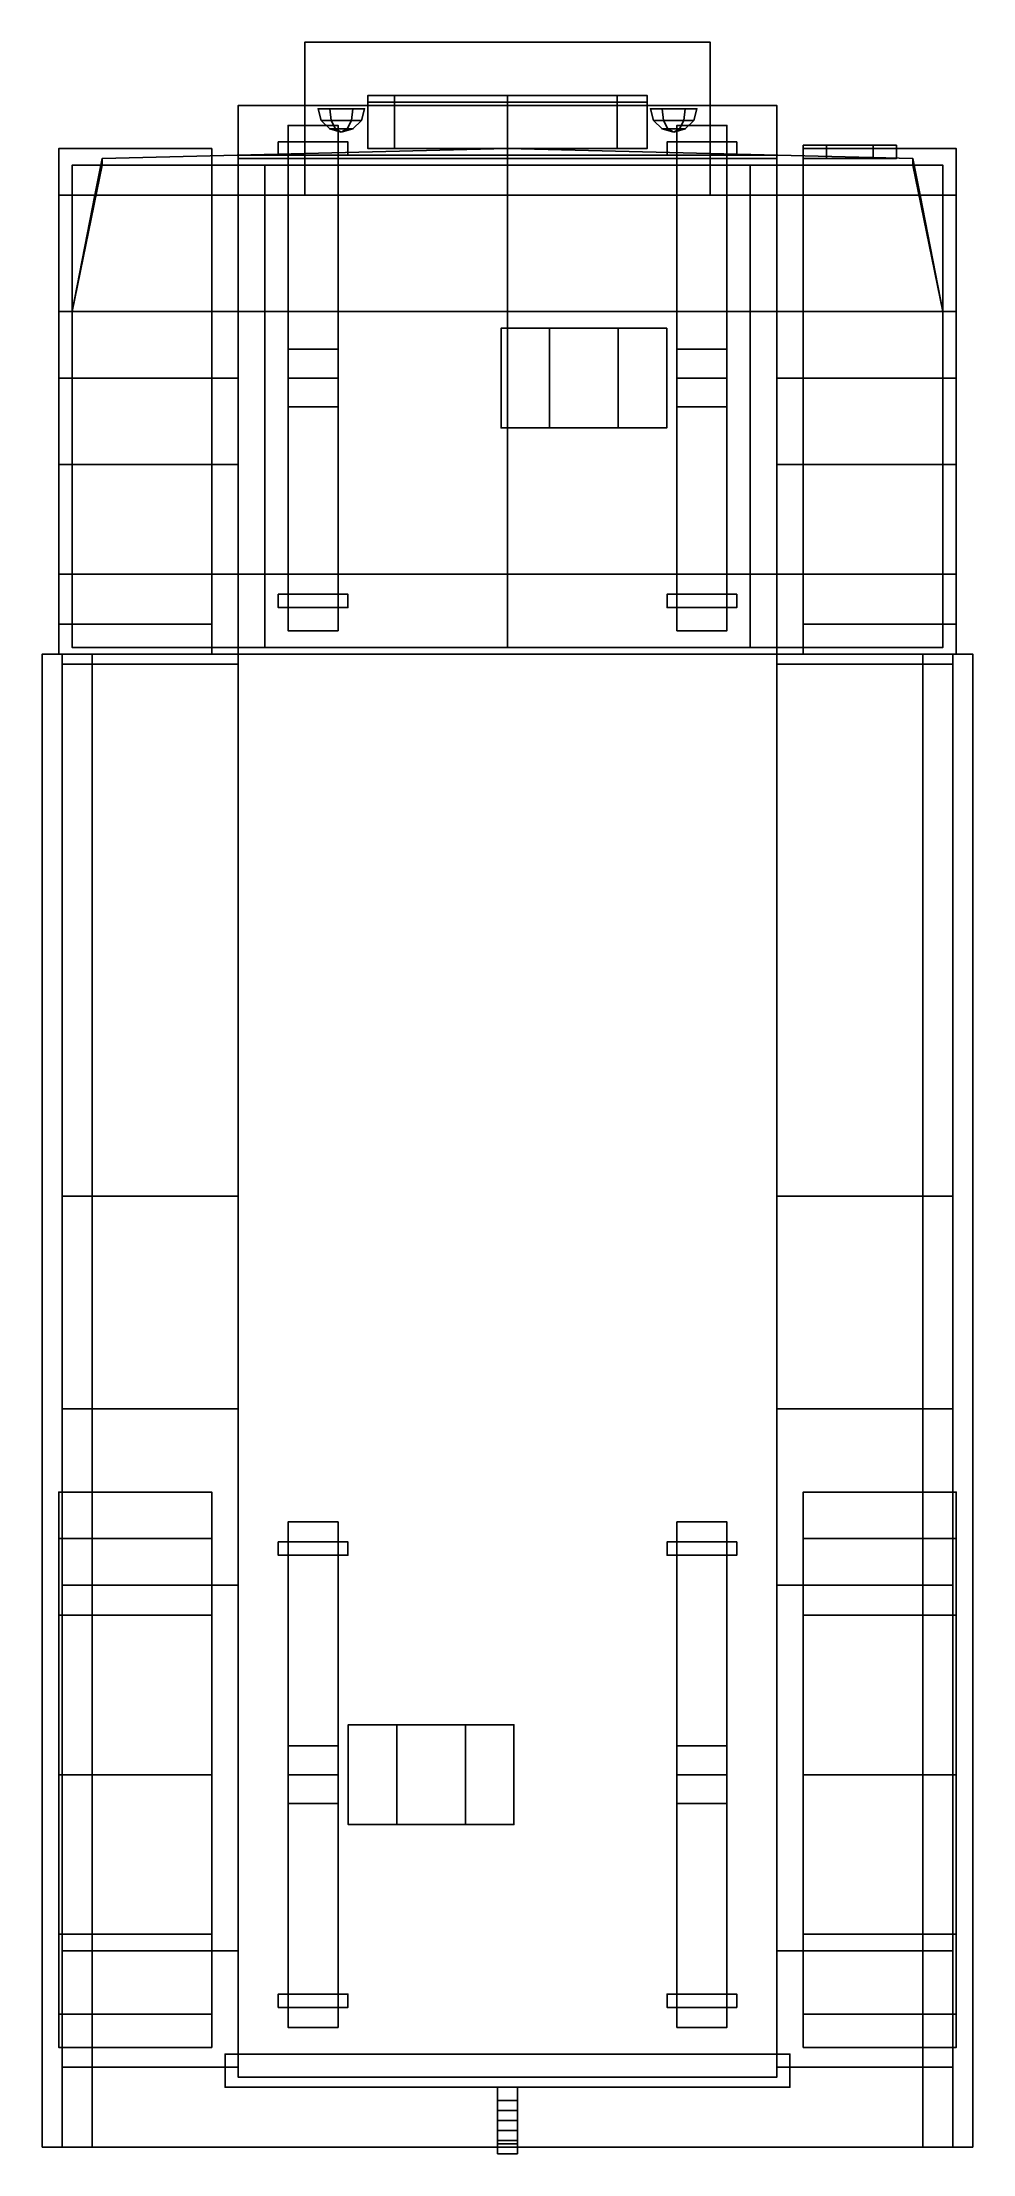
# Model space of a CAD drawing. Extents: x -1.4 to 1.4, y -3.24 to 3.11.
import ezdxf

# ---------------------------------------------------------------- set-up
doc = ezdxf.new("R2010")
doc.units = 0
doc.layers.get('0').update_dxf_attribs({"linetype": 'CONTINUOUS'})
doc.layers.add('MUDGUARD', color=6, linetype='CONTINUOUS')

msp = doc.modelspace()

# ---------------------------------------------------------------- linework, layer by layer
for points in [[(-0.61, 3.11, 1.11), (-0.61, 2.65, 1.11), (-0.61, 2.65, 1.31), (-0.61, 3.11, 1.31)], [(-0.61, 3.11, 1.31), (-0.61, 2.65, 1.31), (0.61, 2.65, 1.31), (0.61, 3.11, 1.31)], [(0.61, 3.11, 1.31), (0.61, 3.11, 1.11), (-0.61, 3.11, 1.11), (-0.61, 3.11, 1.31)], [(0.61, 3.11, 1.11), (0.61, 2.65, 1.11), (-0.61, 2.65, 1.11), (-0.61, 3.11, 1.11)], [(0.61, 2.65, 1.31), (0.61, 2.65, 1.11), (0.61, 3.11, 1.11), (0.61, 3.11, 1.31)], [(0.42, 2.95, 2.15), (0.42, 2.93, 1.3), (-0.42, 2.93, 1.3), (-0.42, 2.95, 2.15)], [(-0.42, 2.95, 2.15), (-0.42, 2.93, 1.3), (-0.42, 2.79, 1.3), (-0.42, 2.79, 2.15)], [(-0.34, 2.95, 2.24), (-0.42, 2.95, 2.15), (-0.42, 2.79, 2.15), (-0.34, 2.79, 2.24)], [(0, 2.95, 2.27), (0, 2.95, 2.15), (-0.42, 2.95, 2.15), (-0.34, 2.95, 2.24)], [(-0.42, 2.93, 1.3), (0.42, 2.93, 1.3), (0.42, 2.79, 1.3), (-0.42, 2.79, 1.3)], [(-0.34, 2.79, 2.24), (0, 2.79, 2.27), (0, 2.95, 2.27), (-0.34, 2.95, 2.24)], [(0.33, 2.95, 2.24), (0.42, 2.95, 2.15), (0, 2.95, 2.15), (0, 2.95, 2.27)], [(0, 2.79, 2.27), (0.33, 2.79, 2.24), (0.33, 2.95, 2.24), (0, 2.95, 2.27)], [(0.33, 2.79, 2.24), (0.42, 2.79, 2.15), (0.42, 2.95, 2.15), (0.33, 2.95, 2.24)], [(0.42, 2.79, 2.15), (0.42, 2.79, 1.3), (0.42, 2.93, 1.3), (0.42, 2.95, 2.15)], [(-0.81, 2.92, 1.12), (-0.81, 1.29, 1.12), (-0.81, 1.29, 1.3), (-0.81, 2.92, 1.3)], [(0.81, 2.92, 1.12), (0.81, 1.29, 1.12), (-0.81, 1.29, 1.12), (-0.81, 2.92, 1.12)], [(0.81, 2.92, 1.3), (0.81, 2.92, 1.12), (-0.81, 2.92, 1.12), (-0.81, 2.92, 1.3)], [(-0.81, 2.92, 1.3), (-0.81, 2.7701, 1.3), (0.81, 2.7701, 1.3), (0.81, 2.92, 1.3)], [(-0.51, 2.86, 1.1), (-0.51, 2.86, 1.05), (-0.66, 2.86, 1.05), (-0.66, 2.86, 1.1)], [(-0.66, 2.86, 1.05), (-0.66, 2.1, 0.8), (-0.66, 2.1, 0.9), (-0.66, 2.86, 1.1)], [(-0.51, 2.86, 1.05), (-0.51, 2.1, 0.8), (-0.66, 2.1, 0.8), (-0.66, 2.86, 1.05)], [(-0.66, 2.86, 1.1), (-0.66, 2.1, 0.9), (-0.51, 2.1, 0.9), (-0.51, 2.86, 1.1)], [(-0.43, 2.91, 1.37), (-0.465, 2.91, 1.3094), (-0.535, 2.91, 1.3094), (-0.57, 2.91, 1.37)], [(-0.465, 2.91, 1.4306), (-0.43, 2.91, 1.37), (-0.57, 2.91, 1.37), (-0.535, 2.91, 1.4306)], [(-0.5303, 2.875, 1.4225), (-0.535, 2.91, 1.4306), (-0.57, 2.91, 1.37), (-0.5606, 2.875, 1.37)], [(-0.5606, 2.875, 1.37), (-0.57, 2.91, 1.37), (-0.535, 2.91, 1.3094), (-0.5303, 2.875, 1.3175)], [(-0.5175, 2.8494, 1.4003), (-0.5303, 2.875, 1.4225), (-0.5606, 2.875, 1.37), (-0.535, 2.8494, 1.37)], [(-0.535, 2.8494, 1.37), (-0.5606, 2.875, 1.37), (-0.5303, 2.875, 1.3175), (-0.5175, 2.8494, 1.3397)], [(-0.4697, 2.875, 1.4225), (-0.465, 2.91, 1.4306), (-0.535, 2.91, 1.4306), (-0.5303, 2.875, 1.4225)], [(-0.5303, 2.875, 1.3175), (-0.535, 2.91, 1.3094), (-0.465, 2.91, 1.3094), (-0.4697, 2.875, 1.3175)], [(-0.4825, 2.8494, 1.4003), (-0.4697, 2.875, 1.4225), (-0.5303, 2.875, 1.4225), (-0.5175, 2.8494, 1.4003)], [(-0.5175, 2.8494, 1.3397), (-0.5303, 2.875, 1.3175), (-0.4697, 2.875, 1.3175), (-0.4825, 2.8494, 1.3397)], [(-0.51, 2.1, 0.9), (-0.51, 2.1, 0.8), (-0.51, 2.86, 1.05), (-0.51, 2.86, 1.1)], [(-0.465, 2.8494, 1.37), (-0.4394, 2.875, 1.37), (-0.4697, 2.875, 1.4225), (-0.4825, 2.8494, 1.4003)], [(-0.4825, 2.8494, 1.3397), (-0.4697, 2.875, 1.3175), (-0.4394, 2.875, 1.37), (-0.465, 2.8494, 1.37)], [(-0.4394, 2.875, 1.37), (-0.43, 2.91, 1.37), (-0.465, 2.91, 1.4306), (-0.4697, 2.875, 1.4225)], [(-0.4697, 2.875, 1.3175), (-0.465, 2.91, 1.3094), (-0.43, 2.91, 1.37), (-0.4394, 2.875, 1.37)], [(0.4394, 2.875, 1.37), (0.43, 2.91, 1.37), (0.465, 2.91, 1.3094), (0.4697, 2.875, 1.3175)], [(0.4697, 2.875, 1.4225), (0.465, 2.91, 1.4306), (0.43, 2.91, 1.37), (0.4394, 2.875, 1.37)], [(0.535, 2.91, 1.4306), (0.57, 2.91, 1.37), (0.43, 2.91, 1.37), (0.465, 2.91, 1.4306)], [(0.57, 2.91, 1.37), (0.535, 2.91, 1.3094), (0.465, 2.91, 1.3094), (0.43, 2.91, 1.37)], [(0.465, 2.8494, 1.37), (0.4394, 2.875, 1.37), (0.4697, 2.875, 1.3175), (0.4825, 2.8494, 1.3397)], [(0.4825, 2.8494, 1.4003), (0.4697, 2.875, 1.4225), (0.4394, 2.875, 1.37), (0.465, 2.8494, 1.37)], [(0.4697, 2.875, 1.3175), (0.465, 2.91, 1.3094), (0.535, 2.91, 1.3094), (0.5303, 2.875, 1.3175)], [(0.5303, 2.875, 1.4225), (0.535, 2.91, 1.4306), (0.465, 2.91, 1.4306), (0.4697, 2.875, 1.4225)], [(0.4825, 2.8494, 1.3397), (0.4697, 2.875, 1.3175), (0.5303, 2.875, 1.3175), (0.5175, 2.8494, 1.3397)], [(0.5175, 2.8494, 1.4003), (0.5303, 2.875, 1.4225), (0.4697, 2.875, 1.4225), (0.4825, 2.8494, 1.4003)], [(0.66, 2.86, 1.1), (0.66, 2.86, 1.05), (0.51, 2.86, 1.05), (0.51, 2.86, 1.1)], [(0.51, 2.86, 1.05), (0.51, 2.1, 0.8), (0.51, 2.1, 0.9), (0.51, 2.86, 1.1)], [(0.66, 2.86, 1.05), (0.66, 2.1, 0.8), (0.51, 2.1, 0.8), (0.51, 2.86, 1.05)], [(0.51, 2.86, 1.1), (0.51, 2.1, 0.9), (0.66, 2.1, 0.9), (0.66, 2.86, 1.1)], [(0.5175, 2.8494, 1.3397), (0.5303, 2.875, 1.3175), (0.5606, 2.875, 1.37), (0.535, 2.8494, 1.37)], [(0.535, 2.8494, 1.37), (0.5606, 2.875, 1.37), (0.5303, 2.875, 1.4225), (0.5175, 2.8494, 1.4003)], [(0.5303, 2.875, 1.3175), (0.535, 2.91, 1.3094), (0.57, 2.91, 1.37), (0.5606, 2.875, 1.37)], [(0.5606, 2.875, 1.37), (0.57, 2.91, 1.37), (0.535, 2.91, 1.4306), (0.5303, 2.875, 1.4225)], [(0.66, 2.1, 0.9), (0.66, 2.1, 0.8), (0.66, 2.86, 1.05), (0.66, 2.86, 1.1)], [(0.81, 1.29, 1.3), (0.81, 1.29, 1.12), (0.81, 2.92, 1.12), (0.81, 2.92, 1.3)], [(-0.48, 2.81, 1.02), (-0.48, 2.77, 1.02), (-0.69, 2.77, 1.02), (-0.69, 2.81, 1.02)], [(-0.48, 2.81, 1.12), (-0.48, 2.81, 1.02), (-0.69, 2.81, 1.02), (-0.69, 2.81, 1.12)], [(-0.69, 2.81, 1.02), (-0.69, 2.77, 1.02), (-0.69, 2.77, 1.12), (-0.69, 2.81, 1.12)], [(-0.5, 2.84, 1.37), (-0.5175, 2.8494, 1.4003), (-0.535, 2.8494, 1.37), (-0.5, 2.84, 1.37)], [(-0.5, 2.84, 1.37), (-0.535, 2.8494, 1.37), (-0.5175, 2.8494, 1.3397), (-0.5, 2.84, 1.37)], [(-0.5, 2.84, 1.37), (-0.4825, 2.8494, 1.4003), (-0.5175, 2.8494, 1.4003), (-0.5, 2.84, 1.37)], [(-0.5, 2.84, 1.37), (-0.5175, 2.8494, 1.3397), (-0.4825, 2.8494, 1.3397), (-0.5, 2.84, 1.37)], [(-0.5, 2.84, 1.37), (-0.465, 2.8494, 1.37), (-0.4825, 2.8494, 1.4003), (-0.5, 2.84, 1.37)], [(-0.5, 2.84, 1.37), (-0.4825, 2.8494, 1.3397), (-0.465, 2.8494, 1.37), (-0.5, 2.84, 1.37)], [(-0.48, 2.77, 1.12), (-0.48, 2.77, 1.02), (-0.48, 2.81, 1.02), (-0.48, 2.81, 1.12)], [(0.5, 2.84, 1.37), (0.465, 2.8494, 1.37), (0.4825, 2.8494, 1.3397), (0.5, 2.84, 1.37)], [(0.5, 2.84, 1.37), (0.4825, 2.8494, 1.4003), (0.465, 2.8494, 1.37), (0.5, 2.84, 1.37)], [(0.48, 2.81, 1.02), (0.48, 2.77, 1.02), (0.48, 2.77, 1.12), (0.48, 2.81, 1.12)], [(0.69, 2.81, 1.12), (0.69, 2.81, 1.02), (0.48, 2.81, 1.02), (0.48, 2.81, 1.12)], [(0.69, 2.81, 1.02), (0.69, 2.77, 1.02), (0.48, 2.77, 1.02), (0.48, 2.81, 1.02)], [(0.5, 2.84, 1.37), (0.4825, 2.8494, 1.3397), (0.5175, 2.8494, 1.3397), (0.5, 2.84, 1.37)], [(0.5, 2.84, 1.37), (0.5175, 2.8494, 1.4003), (0.4825, 2.8494, 1.4003), (0.5, 2.84, 1.37)], [(0.5, 2.84, 1.37), (0.5175, 2.8494, 1.3397), (0.535, 2.8494, 1.37), (0.5, 2.84, 1.37)], [(0.5, 2.84, 1.37), (0.535, 2.8494, 1.37), (0.5175, 2.8494, 1.4003), (0.5, 2.84, 1.37)], [(0.69, 2.77, 1.12), (0.69, 2.77, 1.02), (0.69, 2.81, 1.02), (0.69, 2.81, 1.12)], [(0.96, 2.8, 1.6912), (0.89, 2.8, 1.57), (0.89, 2.76, 1.57), (0.96, 2.76, 1.6912)], [(0.89, 2.8, 1.57), (0.96, 2.8, 1.4488), (0.96, 2.76, 1.4488), (0.89, 2.76, 1.57)], [(1.17, 2.8, 1.57), (0.89, 2.8, 1.57), (0.96, 2.8, 1.6912), (1.1, 2.8, 1.6912)], [(1.1, 2.8, 1.4488), (0.96, 2.8, 1.4488), (0.89, 2.8, 1.57), (1.17, 2.8, 1.57)], [(1.1, 2.8, 1.6912), (0.96, 2.8, 1.6912), (0.96, 2.76, 1.6912), (1.1, 2.76, 1.6912)], [(0.96, 2.8, 1.4488), (1.1, 2.8, 1.4488), (1.1, 2.76, 1.4488), (0.96, 2.76, 1.4488)], [(1.17, 2.8, 1.57), (1.1, 2.8, 1.6912), (1.1, 2.76, 1.6912), (1.17, 2.76, 1.57)], [(1.1, 2.8, 1.4488), (1.17, 2.8, 1.57), (1.17, 2.76, 1.57), (1.1, 2.76, 1.4488)], [(-1.22, 2.76, 2.25), (-1.31, 2.3, 2.25), (-1.31, 2.3, 3.11), (-1.22, 2.74, 3.11)], [(1.31, 2.74, 3.18), (1.31, 2.74, 3.11), (-1.31, 2.74, 3.11), (-1.31, 2.74, 3.18)], [(-1.31, 2.74, 3.18), (-1.31, 2.74, 3.11), (-1.31, 1.29, 3.11), (-1.31, 1.29, 3.18)], [(-1.31, 2.74, 3.11), (1.31, 2.74, 3.11), (1.31, 2.3, 3.11), (-1.31, 2.3, 3.11)], [(0, 2.74, 3.4), (0, 2.74, 3.18), (-1.31, 2.74, 3.18), (-0.73, 2.74, 3.35)], [(-0.73, 2.74, 3.35), (-1.31, 2.74, 3.18), (-1.31, 1.29, 3.18), (-0.73, 1.29, 3.35)], [(-1.22, 2.76, 1.3), (-1.24, 2.65, 1.3), (-1.2415, 2.65, 2.25), (-1.22, 2.76, 2.25)], [(0, 2.79, 1.3), (0, 2.65, 1.3), (-1.24, 2.65, 1.3), (-1.22, 2.76, 1.3)], [(0, 2.79, 2.42), (0, 2.79, 1.3), (-1.22, 2.76, 1.3), (-1.22, 2.76, 2.25)], [(0, 2.74, 3.11), (0, 2.79, 2.42), (-1.22, 2.76, 2.25), (-1.22, 2.74, 3.11)], [(0.81, 2.76, 2.25), (0.81, 2.76, 1.3), (-0.81, 2.76, 1.3), (-0.81, 2.76, 2.25)], [(0.81, 2.76, 1.3), (0.81, 1.51, 1.3), (-0.81, 1.51, 1.3), (-0.81, 2.76, 1.3)], [(-0.73, 1.29, 3.35), (0, 1.29, 3.4), (0, 2.74, 3.4), (-0.73, 2.74, 3.35)], [(-0.69, 2.77, 1.12), (-0.69, 2.77, 1.02), (-0.48, 2.77, 1.02), (-0.48, 2.77, 1.12)], [(1.22, 2.76, 2.25), (1.22, 2.76, 1.3), (0, 2.79, 1.3), (0, 2.79, 2.42)], [(1.22, 2.76, 1.3), (1.24, 2.65, 1.3), (0, 2.65, 1.3), (0, 2.79, 1.3)], [(1.22, 2.74, 3.11), (1.22, 2.76, 2.25), (0, 2.79, 2.42), (0, 2.74, 3.11)], [(0, 1.29, 3.4), (0.73, 1.29, 3.35), (0.73, 2.74, 3.35), (0, 2.74, 3.4)], [(0.73, 2.74, 3.35), (1.31, 2.74, 3.18), (0, 2.74, 3.18), (0, 2.74, 3.4)], [(0.48, 2.77, 1.12), (0.48, 2.77, 1.02), (0.69, 2.77, 1.02), (0.69, 2.77, 1.12)], [(0.73, 1.29, 3.35), (1.31, 1.29, 3.18), (1.31, 2.74, 3.18), (0.73, 2.74, 3.35)], [(1.2415, 2.65, 2.25), (1.24, 2.65, 1.3), (1.22, 2.76, 1.3), (1.22, 2.76, 2.25)], [(1.31, 2.3, 3.11), (1.31, 2.3, 2.25), (1.22, 2.76, 2.25), (1.22, 2.74, 3.11)], [(1.31, 1.29, 3.18), (1.31, 1.29, 3.11), (1.31, 2.74, 3.11), (1.31, 2.74, 3.18)], [(-1.24, 2.65, 1.3), (-1.31, 2.3, 1.5), (-1.31, 2.3, 2.25), (-1.2415, 2.65, 2.25)], [(-0.81, 2.65, 1.3), (-0.81, 2.3, 1.5), (-1.31, 2.3, 1.5), (-1.24, 2.65, 1.3)], [(-0.61, 2.65, 1.31), (-0.61, 2.65, 1.11), (0.61, 2.65, 1.11), (0.61, 2.65, 1.31)], [(1.24, 2.65, 1.3), (1.31, 2.3, 1.5), (0.81, 2.3, 1.5), (0.81, 2.65, 1.3)], [(1.31, 2.3, 2.25), (1.31, 2.3, 1.5), (1.24, 2.65, 1.3), (1.2415, 2.65, 2.25)], [(-1.31, 2.3, 1.5), (-1.31, 2.1, 1.53), (-1.31, 2.1, 2.25), (-1.31, 2.3, 2.25)], [(-0.81, 2.3, 1.5), (-0.81, 2.1, 1.53), (-1.31, 2.1, 1.53), (-1.31, 2.3, 1.5)], [(-1.31, 2.3, 2.25), (-1.31, 1.29, 2.25), (-1.31, 1.29, 3.11), (-1.31, 2.3, 3.11)], [(-1.31, 2.3, 3.11), (-1.31, 1.29, 3.11), (1.31, 1.29, 3.11), (1.31, 2.3, 3.11)], [(1.31, 2.3, 1.5), (1.31, 2.1, 1.53), (0.81, 2.1, 1.53), (0.81, 2.3, 1.5)], [(1.31, 2.1, 2.25), (1.31, 2.1, 1.53), (1.31, 2.3, 1.5), (1.31, 2.3, 2.25)], [(1.31, 1.29, 3.11), (1.31, 1.29, 2.25), (1.31, 2.3, 2.25), (1.31, 2.3, 3.11)], [(0.1267, 2.25, 0.9494), (-0.0194, 2.25, 0.8033), (-0.0194, 1.95, 0.8033), (0.1267, 1.95, 0.9494)], [(-0.0194, 2.25, 0.8033), (-0.0194, 2.25, 0.5967), (-0.0194, 1.95, 0.5967), (-0.0194, 1.95, 0.8033)], [(-0.0194, 2.25, 0.5967), (0.1267, 2.25, 0.4506), (0.1267, 1.95, 0.4506), (-0.0194, 1.95, 0.5967)], [(0.3333, 2.25, 0.9494), (-0.0194, 2.25, 0.5967), (-0.0194, 2.25, 0.8033), (0.1267, 2.25, 0.9494)], [(0.4794, 2.25, 0.8033), (0.1267, 2.25, 0.4506), (-0.0194, 2.25, 0.5967), (0.3333, 2.25, 0.9494)], [(0.3333, 2.25, 0.9494), (0.1267, 2.25, 0.9494), (0.1267, 1.95, 0.9494), (0.3333, 1.95, 0.9494)], [(0.1267, 2.25, 0.4506), (0.3333, 2.25, 0.4506), (0.3333, 1.95, 0.4506), (0.1267, 1.95, 0.4506)], [(0.4794, 2.25, 0.5967), (0.3333, 2.25, 0.4506), (0.1267, 2.25, 0.4506), (0.4794, 2.25, 0.8033)], [(0.4794, 2.25, 0.8033), (0.3333, 2.25, 0.9494), (0.3333, 1.95, 0.9494), (0.4794, 1.95, 0.8033)], [(0.3333, 2.25, 0.4506), (0.4794, 2.25, 0.5967), (0.4794, 1.95, 0.5967), (0.3333, 1.95, 0.4506)], [(0.4794, 2.25, 0.5967), (0.4794, 2.25, 0.8033), (0.4794, 1.95, 0.8033), (0.4794, 1.95, 0.5967)], [(-0.51, 2.1, 0.8), (-0.51, 2.1866, 0.75), (-0.66, 2.1866, 0.75), (-0.66, 2.1, 0.8)], [(-0.66, 2.0134, 0.75), (-0.66, 2.1, 0.8), (-0.66, 2.1866, 0.75), (-0.66, 2.0134, 0.65)], [(-0.51, 2.1866, 0.75), (-0.51, 2.1866, 0.65), (-0.66, 2.1866, 0.65), (-0.66, 2.1866, 0.75)], [(-0.51, 2.1866, 0.65), (-0.51, 2.1, 0.6), (-0.66, 2.1, 0.6), (-0.66, 2.1866, 0.65)], [(-0.66, 2.0134, 0.65), (-0.66, 2.1866, 0.75), (-0.66, 2.1866, 0.65), (-0.66, 2.1, 0.6)], [(-0.51, 2.0134, 0.75), (-0.51, 2.1866, 0.65), (-0.51, 2.1866, 0.75), (-0.51, 2.1, 0.8)], [(-0.51, 2.0134, 0.65), (-0.51, 2.1, 0.6), (-0.51, 2.1866, 0.65), (-0.51, 2.0134, 0.75)], [(0.51, 2.0134, 0.75), (0.51, 2.1, 0.8), (0.51, 2.1866, 0.75), (0.51, 2.0134, 0.65)], [(0.66, 2.1, 0.8), (0.66, 2.1866, 0.75), (0.51, 2.1866, 0.75), (0.51, 2.1, 0.8)], [(0.51, 2.0134, 0.65), (0.51, 2.1866, 0.75), (0.51, 2.1866, 0.65), (0.51, 2.1, 0.6)], [(0.66, 2.1866, 0.65), (0.66, 2.1, 0.6), (0.51, 2.1, 0.6), (0.51, 2.1866, 0.65)], [(0.66, 2.1866, 0.75), (0.66, 2.1866, 0.65), (0.51, 2.1866, 0.65), (0.51, 2.1866, 0.75)], [(0.66, 2.0134, 0.75), (0.66, 2.1866, 0.65), (0.66, 2.1866, 0.75), (0.66, 2.1, 0.8)], [(0.66, 2.0134, 0.65), (0.66, 2.1, 0.6), (0.66, 2.1866, 0.65), (0.66, 2.0134, 0.75)], [(-1.31, 2.1, 1.53), (-1.31, 1.84, 1.5), (-1.31, 1.84, 2.25), (-1.31, 2.1, 2.25)], [(-0.81, 2.1, 1.53), (-0.81, 1.84, 1.5), (-1.31, 1.84, 1.5), (-1.31, 2.1, 1.53)], [(-0.51, 2.0134, 0.75), (-0.51, 2.1, 0.8), (-0.66, 2.1, 0.8), (-0.66, 2.0134, 0.75)], [(-0.51, 2.1, 0.6), (-0.51, 2.0134, 0.65), (-0.66, 2.0134, 0.65), (-0.66, 2.1, 0.6)], [(-0.66, 2.1, 0.9), (-0.66, 2.1, 0.8), (-0.66, 1.34, 1.05), (-0.66, 1.34, 1.1)], [(-0.66, 1.34, 1.05), (-0.66, 2.1, 0.8), (-0.51, 2.1, 0.8), (-0.51, 1.34, 1.05)], [(-0.51, 1.34, 1.1), (-0.51, 2.1, 0.9), (-0.66, 2.1, 0.9), (-0.66, 1.34, 1.1)], [(-0.51, 1.34, 1.05), (-0.51, 2.1, 0.8), (-0.51, 2.1, 0.9), (-0.51, 1.34, 1.1)], [(0.66, 2.0134, 0.75), (0.66, 2.1, 0.8), (0.51, 2.1, 0.8), (0.51, 2.0134, 0.75)], [(0.66, 2.1, 0.6), (0.66, 2.0134, 0.65), (0.51, 2.0134, 0.65), (0.51, 2.1, 0.6)], [(0.51, 2.1, 0.9), (0.51, 2.1, 0.8), (0.51, 1.34, 1.05), (0.51, 1.34, 1.1)], [(0.51, 1.34, 1.05), (0.51, 2.1, 0.8), (0.66, 2.1, 0.8), (0.66, 1.34, 1.05)], [(0.66, 1.34, 1.1), (0.66, 2.1, 0.9), (0.51, 2.1, 0.9), (0.51, 1.34, 1.1)], [(0.66, 1.34, 1.05), (0.66, 2.1, 0.8), (0.66, 2.1, 0.9), (0.66, 1.34, 1.1)], [(1.31, 2.1, 1.53), (1.31, 1.84, 1.5), (0.81, 1.84, 1.5), (0.81, 2.1, 1.53)], [(1.31, 1.84, 2.25), (1.31, 1.84, 1.5), (1.31, 2.1, 1.53), (1.31, 2.1, 2.25)], [(-0.51, 2.0134, 0.65), (-0.51, 2.0134, 0.75), (-0.66, 2.0134, 0.75), (-0.66, 2.0134, 0.65)], [(0.66, 2.0134, 0.65), (0.66, 2.0134, 0.75), (0.51, 2.0134, 0.75), (0.51, 2.0134, 0.65)], [(0.3333, 1.95, 0.9494), (0.1267, 1.95, 0.9494), (-0.0194, 1.95, 0.8033), (0.4794, 1.95, 0.8033)], [(0.4794, 1.95, 0.8033), (-0.0194, 1.95, 0.8033), (-0.0194, 1.95, 0.5967), (0.4794, 1.95, 0.5967)], [(0.4794, 1.95, 0.5967), (-0.0194, 1.95, 0.5967), (0.1267, 1.95, 0.4506), (0.3333, 1.95, 0.4506)], [(-1.31, 1.84, 1.5), (-1.31, 1.51, 1.3), (-1.31, 1.51, 2.25), (-1.31, 1.84, 2.25)], [(-0.81, 1.84, 1.5), (-0.81, 1.51, 1.3), (-1.31, 1.51, 1.3), (-1.31, 1.84, 1.5)], [(1.31, 1.84, 1.5), (1.31, 1.51, 1.3), (0.81, 1.51, 1.3), (0.81, 1.84, 1.5)], [(1.31, 1.51, 2.25), (1.31, 1.51, 1.3), (1.31, 1.84, 1.5), (1.31, 1.84, 2.25)], [(-1.31, 1.51, 1.3), (-1.31, 1.29, 1.3), (-1.31, 1.29, 2.25), (-1.31, 1.51, 2.25)], [(1.31, 1.51, 1.3), (1.31, 1.29, 1.3), (-1.31, 1.29, 1.3), (-1.31, 1.51, 1.3)], [(1.31, 1.29, 2.25), (1.31, 1.29, 1.3), (1.31, 1.51, 1.3), (1.31, 1.51, 2.25)], [(-0.48, 1.45, 1.12), (-0.48, 1.45, 1.02), (-0.69, 1.45, 1.02), (-0.69, 1.45, 1.12)], [(-0.48, 1.45, 1.02), (-0.48, 1.41, 1.02), (-0.69, 1.41, 1.02), (-0.69, 1.45, 1.02)], [(-0.69, 1.45, 1.02), (-0.69, 1.41, 1.02), (-0.69, 1.41, 1.12), (-0.69, 1.45, 1.12)], [(-0.69, 1.41, 1.12), (-0.69, 1.41, 1.02), (-0.48, 1.41, 1.02), (-0.48, 1.41, 1.12)], [(-0.48, 1.41, 1.12), (-0.48, 1.41, 1.02), (-0.48, 1.45, 1.02), (-0.48, 1.45, 1.12)], [(0.48, 1.45, 1.02), (0.48, 1.41, 1.02), (0.48, 1.41, 1.12), (0.48, 1.45, 1.12)], [(0.69, 1.45, 1.02), (0.69, 1.41, 1.02), (0.48, 1.41, 1.02), (0.48, 1.45, 1.02)], [(0.69, 1.45, 1.12), (0.69, 1.45, 1.02), (0.48, 1.45, 1.02), (0.48, 1.45, 1.12)], [(0.48, 1.41, 1.12), (0.48, 1.41, 1.02), (0.69, 1.41, 1.02), (0.69, 1.41, 1.12)], [(0.69, 1.41, 1.12), (0.69, 1.41, 1.02), (0.69, 1.45, 1.02), (0.69, 1.45, 1.12)], [(-0.66, 1.34, 1.1), (-0.66, 1.34, 1.05), (-0.51, 1.34, 1.05), (-0.51, 1.34, 1.1)], [(0.51, 1.34, 1.1), (0.51, 1.34, 1.05), (0.66, 1.34, 1.05), (0.66, 1.34, 1.1)], [(-1.4, 1.27, 1.59), (-1.4, -3.22, 1.59), (-1.4, -3.22, 3.43), (-1.4, 1.27, 3.43)], [(1.4, 1.27, 3.43), (1.4, 1.27, 1.59), (-1.4, 1.27, 1.59), (-1.4, 1.27, 3.43)], [(-1.34, 1.27, 1.54), (-1.34, -3.22, 1.54), (-1.4, -3.22, 1.59), (-1.4, 1.27, 1.59)], [(1.4, 1.27, 1.59), (1.34, 1.27, 1.54), (-1.34, 1.27, 1.54), (-1.4, 1.27, 1.59)], [(-1.4, 1.27, 3.43), (-1.4, -3.22, 3.43), (-1.25, -3.22, 3.62), (-1.25, 1.27, 3.62)], [(1.25, 1.27, 3.62), (1.4, 1.27, 3.43), (-1.4, 1.27, 3.43), (-1.25, 1.27, 3.62)], [(1.34, 1.27, 1.54), (1.34, -3.22, 1.54), (-1.34, -3.22, 1.54), (-1.34, 1.27, 1.54)], [(-1.31, 1.29, 2.25), (-1.31, 1.29, 1.3), (1.31, 1.29, 1.3), (1.31, 1.29, 2.25)], [(-1.31, 1.29, 3.11), (-1.31, 1.29, 2.25), (1.31, 1.29, 2.25), (1.31, 1.29, 3.11)], [(-1.31, 1.29, 3.11), (1.31, 1.29, 3.11), (1.31, 1.29, 3.18), (-1.31, 1.29, 3.18)], [(-1.31, 1.29, 3.18), (0, 1.29, 3.18), (0, 1.29, 3.4), (-0.73, 1.29, 3.35)], [(-1.25, 1.27, 3.62), (-1.25, -3.22, 3.62), (1.25, -3.22, 3.62), (1.25, 1.27, 3.62)], [(-0.81, 1.29, 1.12), (-0.81, -3.01, 1.12), (-0.81, -3.01, 1.54), (-0.81, 1.29, 1.54)], [(-0.81, 1.29, 1.54), (-0.81, -3.01, 1.54), (0.81, -3.01, 1.54), (0.81, 1.29, 1.54)], [(0.81, 1.29, 1.12), (0.81, -3.01, 1.12), (-0.81, -3.01, 1.12), (-0.81, 1.29, 1.12)], [(0, 1.29, 3.18), (1.31, 1.29, 3.18), (0.73, 1.29, 3.35), (0, 1.29, 3.4)], [(0.81, -3.01, 1.54), (0.81, -3.01, 1.12), (0.81, 1.29, 1.12), (0.81, 1.29, 1.54)], [(1.25, -3.22, 3.62), (1.4, -3.22, 3.43), (1.4, 1.27, 3.43), (1.25, 1.27, 3.62)], [(1.4, -3.22, 1.59), (1.34, -3.22, 1.54), (1.34, 1.27, 1.54), (1.4, 1.27, 1.59)], [(1.4, -3.22, 3.43), (1.4, -3.22, 1.59), (1.4, 1.27, 1.59), (1.4, 1.27, 3.43)], [(-0.81, 1.24, 1.45), (-0.81, 1.24, 0.81), (-1.34, 1.24, 0.81), (-1.34, 1.24, 1.45)], [(-1.34, 1.24, 0.81), (-1.34, -0.36, 0.81), (-1.34, -0.36, 1.45), (-1.34, 1.24, 1.45)], [(-0.81, 1.24, 0.81), (-0.81, -0.36, 0.81), (-1.34, -0.36, 0.81), (-1.34, 1.24, 0.81)], [(-1.34, 1.24, 1.45), (-1.34, -0.36, 1.45), (-0.81, -0.36, 1.45), (-0.81, 1.24, 1.45)], [(-0.81, -0.36, 1.45), (-0.81, -0.36, 0.81), (-0.81, 1.24, 0.81), (-0.81, 1.24, 1.45)], [(0.81, 1.24, 0.81), (0.81, -0.36, 0.81), (0.81, -0.36, 1.45), (0.81, 1.24, 1.45)], [(0.81, 1.24, 1.45), (0.81, -0.36, 1.45), (1.34, -0.36, 1.45), (1.34, 1.24, 1.45)], [(1.34, 1.24, 1.45), (1.34, 1.24, 0.81), (0.81, 1.24, 0.81), (0.81, 1.24, 1.45)], [(1.34, 1.24, 0.81), (1.34, -0.36, 0.81), (0.81, -0.36, 0.81), (0.81, 1.24, 0.81)], [(1.34, -0.36, 1.45), (1.34, -0.36, 0.81), (1.34, 1.24, 0.81), (1.34, 1.24, 1.45)], [(-1.34, -0.36, 1.45), (-1.34, -0.36, 0.81), (-0.81, -0.36, 0.81), (-0.81, -0.36, 1.45)], [(0.81, -0.36, 1.45), (0.81, -0.36, 0.81), (1.34, -0.36, 0.81), (1.34, -0.36, 1.45)], [(-0.81, -1, 1.54), (-0.81, -1, 1.32), (-1.34, -1, 1.32), (-1.34, -1, 1.54)], [(-1.34, -1, 1.32), (-1.34, -1.53, 1.32), (-1.34, -1.53, 1.54), (-1.34, -1, 1.54)], [(-0.81, -1, 1.32), (-0.81, -1.53, 1.32), (-1.34, -1.53, 1.32), (-1.34, -1, 1.32)], [(1.34, -1, 1.54), (1.34, -1, 1.32), (0.81, -1, 1.32), (0.81, -1, 1.54)], [(1.34, -1, 1.32), (1.34, -1.53, 1.32), (0.81, -1.53, 1.32), (0.81, -1, 1.32)], [(1.34, -1.53, 1.54), (1.34, -1.53, 1.32), (1.34, -1, 1.32), (1.34, -1, 1.54)], [(-0.51, -1.34, 1.05), (-0.51, -2.1, 0.8), (-0.66, -2.1, 0.8), (-0.66, -1.34, 1.05)], [(-0.66, -1.34, 1.05), (-0.66, -2.1, 0.8), (-0.66, -2.1, 0.9), (-0.66, -1.34, 1.1)], [(-0.66, -1.34, 1.1), (-0.66, -2.1, 0.9), (-0.51, -2.1, 0.9), (-0.51, -1.34, 1.1)], [(-0.51, -1.34, 1.1), (-0.51, -1.34, 1.05), (-0.66, -1.34, 1.05), (-0.66, -1.34, 1.1)], [(-0.51, -2.1, 0.9), (-0.51, -2.1, 0.8), (-0.51, -1.34, 1.05), (-0.51, -1.34, 1.1)], [(0.66, -1.34, 1.05), (0.66, -2.1, 0.8), (0.51, -2.1, 0.8), (0.51, -1.34, 1.05)], [(0.51, -1.34, 1.05), (0.51, -2.1, 0.8), (0.51, -2.1, 0.9), (0.51, -1.34, 1.1)], [(0.51, -1.34, 1.1), (0.51, -2.1, 0.9), (0.66, -2.1, 0.9), (0.66, -1.34, 1.1)], [(0.66, -1.34, 1.1), (0.66, -1.34, 1.05), (0.51, -1.34, 1.05), (0.51, -1.34, 1.1)], [(0.66, -2.1, 0.9), (0.66, -2.1, 0.8), (0.66, -1.34, 1.05), (0.66, -1.34, 1.1)], [(-0.48, -1.4, 1.02), (-0.48, -1.44, 1.02), (-0.69, -1.44, 1.02), (-0.69, -1.4, 1.02)], [(-0.48, -1.4, 1.12), (-0.48, -1.4, 1.02), (-0.69, -1.4, 1.02), (-0.69, -1.4, 1.12)], [(-0.69, -1.4, 1.02), (-0.69, -1.44, 1.02), (-0.69, -1.44, 1.12), (-0.69, -1.4, 1.12)], [(-0.69, -1.44, 1.12), (-0.69, -1.44, 1.02), (-0.48, -1.44, 1.02), (-0.48, -1.44, 1.12)], [(-0.48, -1.44, 1.12), (-0.48, -1.44, 1.02), (-0.48, -1.4, 1.02), (-0.48, -1.4, 1.12)], [(0.69, -1.4, 1.12), (0.69, -1.4, 1.02), (0.48, -1.4, 1.02), (0.48, -1.4, 1.12)], [(0.69, -1.4, 1.02), (0.69, -1.44, 1.02), (0.48, -1.44, 1.02), (0.48, -1.4, 1.02)], [(0.48, -1.4, 1.02), (0.48, -1.44, 1.02), (0.48, -1.44, 1.12), (0.48, -1.4, 1.12)], [(0.48, -1.44, 1.12), (0.48, -1.44, 1.02), (0.69, -1.44, 1.02), (0.69, -1.44, 1.12)], [(0.69, -1.44, 1.12), (0.69, -1.44, 1.02), (0.69, -1.4, 1.02), (0.69, -1.4, 1.12)], [(-1.34, -1.53, 1.54), (-1.34, -1.53, 1.32), (-0.81, -1.53, 1.32), (-0.81, -1.53, 1.54)], [(0.81, -1.53, 1.54), (0.81, -1.53, 1.32), (1.34, -1.53, 1.32), (1.34, -1.53, 1.54)], [(0.0194, -1.95, 0.8033), (-0.3333, -1.95, 0.4506), (-0.4794, -1.95, 0.5967), (-0.1267, -1.95, 0.9494)], [(-0.4794, -1.95, 0.5967), (-0.3333, -1.95, 0.4506), (-0.3333, -2.25, 0.4506), (-0.4794, -2.25, 0.5967)], [(-0.1267, -1.95, 0.9494), (-0.4794, -1.95, 0.5967), (-0.4794, -1.95, 0.8033), (-0.3333, -1.95, 0.9494)], [(-0.4794, -1.95, 0.8033), (-0.4794, -1.95, 0.5967), (-0.4794, -2.25, 0.5967), (-0.4794, -2.25, 0.8033)], [(-0.3333, -1.95, 0.9494), (-0.4794, -1.95, 0.8033), (-0.4794, -2.25, 0.8033), (-0.3333, -2.25, 0.9494)], [(0.0194, -1.95, 0.5967), (-0.1267, -1.95, 0.4506), (-0.3333, -1.95, 0.4506), (0.0194, -1.95, 0.8033)], [(-0.3333, -1.95, 0.4506), (-0.1267, -1.95, 0.4506), (-0.1267, -2.25, 0.4506), (-0.3333, -2.25, 0.4506)], [(-0.1267, -1.95, 0.9494), (-0.3333, -1.95, 0.9494), (-0.3333, -2.25, 0.9494), (-0.1267, -2.25, 0.9494)], [(-0.1267, -1.95, 0.4506), (0.0194, -1.95, 0.5967), (0.0194, -2.25, 0.5967), (-0.1267, -2.25, 0.4506)], [(0.0194, -1.95, 0.8033), (-0.1267, -1.95, 0.9494), (-0.1267, -2.25, 0.9494), (0.0194, -2.25, 0.8033)], [(0.0194, -1.95, 0.5967), (0.0194, -1.95, 0.8033), (0.0194, -2.25, 0.8033), (0.0194, -2.25, 0.5967)], [(-0.66, -2.1866, 0.75), (-0.66, -2.1, 0.8), (-0.66, -2.0134, 0.75), (-0.66, -2.1866, 0.65)], [(-0.51, -2.1, 0.8), (-0.51, -2.0134, 0.75), (-0.66, -2.0134, 0.75), (-0.66, -2.1, 0.8)], [(-0.66, -2.1866, 0.65), (-0.66, -2.0134, 0.75), (-0.66, -2.0134, 0.65), (-0.66, -2.1, 0.6)], [(-0.51, -2.0134, 0.65), (-0.51, -2.1, 0.6), (-0.66, -2.1, 0.6), (-0.66, -2.0134, 0.65)], [(-0.51, -2.0134, 0.75), (-0.51, -2.0134, 0.65), (-0.66, -2.0134, 0.65), (-0.66, -2.0134, 0.75)], [(-0.51, -2.1866, 0.75), (-0.51, -2.0134, 0.65), (-0.51, -2.0134, 0.75), (-0.51, -2.1, 0.8)], [(-0.51, -2.1866, 0.65), (-0.51, -2.1, 0.6), (-0.51, -2.0134, 0.65), (-0.51, -2.1866, 0.75)], [(0.66, -2.1, 0.8), (0.66, -2.0134, 0.75), (0.51, -2.0134, 0.75), (0.51, -2.1, 0.8)], [(0.66, -2.0134, 0.75), (0.66, -2.0134, 0.65), (0.51, -2.0134, 0.65), (0.51, -2.0134, 0.75)], [(0.66, -2.0134, 0.65), (0.66, -2.1, 0.6), (0.51, -2.1, 0.6), (0.51, -2.0134, 0.65)], [(0.51, -2.1866, 0.75), (0.51, -2.1, 0.8), (0.51, -2.0134, 0.75), (0.51, -2.1866, 0.65)], [(0.51, -2.1866, 0.65), (0.51, -2.0134, 0.75), (0.51, -2.0134, 0.65), (0.51, -2.1, 0.6)], [(0.66, -2.1866, 0.75), (0.66, -2.0134, 0.65), (0.66, -2.0134, 0.75), (0.66, -2.1, 0.8)], [(0.66, -2.1866, 0.65), (0.66, -2.1, 0.6), (0.66, -2.0134, 0.65), (0.66, -2.1866, 0.75)], [(-0.66, -2.86, 1.05), (-0.66, -2.1, 0.8), (-0.51, -2.1, 0.8), (-0.51, -2.86, 1.05)], [(-0.66, -2.1, 0.9), (-0.66, -2.1, 0.8), (-0.66, -2.86, 1.05), (-0.66, -2.86, 1.1)], [(-0.51, -2.86, 1.1), (-0.51, -2.1, 0.9), (-0.66, -2.1, 0.9), (-0.66, -2.86, 1.1)], [(-0.51, -2.1866, 0.75), (-0.51, -2.1, 0.8), (-0.66, -2.1, 0.8), (-0.66, -2.1866, 0.75)], [(-0.51, -2.1, 0.6), (-0.51, -2.1866, 0.65), (-0.66, -2.1866, 0.65), (-0.66, -2.1, 0.6)], [(-0.51, -2.86, 1.05), (-0.51, -2.1, 0.8), (-0.51, -2.1, 0.9), (-0.51, -2.86, 1.1)], [(0.51, -2.1, 0.9), (0.51, -2.1, 0.8), (0.51, -2.86, 1.05), (0.51, -2.86, 1.1)], [(0.51, -2.86, 1.05), (0.51, -2.1, 0.8), (0.66, -2.1, 0.8), (0.66, -2.86, 1.05)], [(0.66, -2.86, 1.1), (0.66, -2.1, 0.9), (0.51, -2.1, 0.9), (0.51, -2.86, 1.1)], [(0.66, -2.1866, 0.75), (0.66, -2.1, 0.8), (0.51, -2.1, 0.8), (0.51, -2.1866, 0.75)], [(0.66, -2.1, 0.6), (0.66, -2.1866, 0.65), (0.51, -2.1866, 0.65), (0.51, -2.1, 0.6)], [(0.66, -2.86, 1.05), (0.66, -2.1, 0.8), (0.66, -2.1, 0.9), (0.66, -2.86, 1.1)], [(-0.51, -2.1866, 0.65), (-0.51, -2.1866, 0.75), (-0.66, -2.1866, 0.75), (-0.66, -2.1866, 0.65)], [(0.66, -2.1866, 0.65), (0.66, -2.1866, 0.75), (0.51, -2.1866, 0.75), (0.51, -2.1866, 0.65)], [(0.0194, -2.25, 0.5967), (-0.4794, -2.25, 0.5967), (-0.3333, -2.25, 0.4506), (-0.1267, -2.25, 0.4506)], [(0.0194, -2.25, 0.8033), (-0.4794, -2.25, 0.8033), (-0.4794, -2.25, 0.5967), (0.0194, -2.25, 0.5967)], [(-0.1267, -2.25, 0.9494), (-0.3333, -2.25, 0.9494), (-0.4794, -2.25, 0.8033), (0.0194, -2.25, 0.8033)], [(-0.81, -2.63, 1.54), (-0.81, -2.63, 1.35), (-1.34, -2.63, 1.35), (-1.34, -2.63, 1.54)], [(-1.34, -2.63, 1.35), (-1.34, -2.98, 1.35), (-1.34, -2.98, 1.54), (-1.34, -2.63, 1.54)], [(-0.81, -2.63, 1.35), (-0.81, -2.98, 1.35), (-1.34, -2.98, 1.35), (-1.34, -2.63, 1.35)], [(1.34, -2.63, 1.35), (1.34, -2.98, 1.35), (0.81, -2.98, 1.35), (0.81, -2.63, 1.35)], [(1.34, -2.63, 1.54), (1.34, -2.63, 1.35), (0.81, -2.63, 1.35), (0.81, -2.63, 1.54)], [(1.34, -2.98, 1.54), (1.34, -2.98, 1.35), (1.34, -2.63, 1.35), (1.34, -2.63, 1.54)], [(-0.48, -2.76, 1.12), (-0.48, -2.76, 1.02), (-0.69, -2.76, 1.02), (-0.69, -2.76, 1.12)], [(-0.48, -2.76, 1.02), (-0.48, -2.8, 1.02), (-0.69, -2.8, 1.02), (-0.69, -2.76, 1.02)], [(-0.69, -2.76, 1.02), (-0.69, -2.8, 1.02), (-0.69, -2.8, 1.12), (-0.69, -2.76, 1.12)], [(-0.48, -2.8, 1.12), (-0.48, -2.8, 1.02), (-0.48, -2.76, 1.02), (-0.48, -2.76, 1.12)], [(0.48, -2.76, 1.02), (0.48, -2.8, 1.02), (0.48, -2.8, 1.12), (0.48, -2.76, 1.12)], [(0.69, -2.76, 1.02), (0.69, -2.8, 1.02), (0.48, -2.8, 1.02), (0.48, -2.76, 1.02)], [(0.69, -2.76, 1.12), (0.69, -2.76, 1.02), (0.48, -2.76, 1.02), (0.48, -2.76, 1.12)], [(0.69, -2.8, 1.12), (0.69, -2.8, 1.02), (0.69, -2.76, 1.02), (0.69, -2.76, 1.12)], [(-0.69, -2.8, 1.12), (-0.69, -2.8, 1.02), (-0.48, -2.8, 1.02), (-0.48, -2.8, 1.12)], [(0.48, -2.8, 1.12), (0.48, -2.8, 1.02), (0.69, -2.8, 1.02), (0.69, -2.8, 1.12)], [(-0.66, -2.86, 1.1), (-0.66, -2.86, 1.05), (-0.51, -2.86, 1.05), (-0.51, -2.86, 1.1)], [(0.51, -2.86, 1.1), (0.51, -2.86, 1.05), (0.66, -2.86, 1.05), (0.66, -2.86, 1.1)], [(-1.34, -2.98, 1.54), (-1.34, -2.98, 1.35), (-0.81, -2.98, 1.35), (-0.81, -2.98, 1.54)], [(-0.85, -2.94, 1), (-0.85, -3.04, 1), (-0.85, -3.04, 1.26), (-0.85, -2.94, 1.26)], [(-0.85, -2.94, 1.26), (-0.85, -3.04, 1.26), (0.85, -3.04, 1.26), (0.85, -2.94, 1.26)], [(0.85, -2.94, 1.26), (0.85, -2.94, 1), (-0.85, -2.94, 1), (-0.85, -2.94, 1.26)], [(0.85, -2.94, 1), (0.85, -3.04, 1), (-0.85, -3.04, 1), (-0.85, -2.94, 1)], [(0.81, -2.98, 1.54), (0.81, -2.98, 1.35), (1.34, -2.98, 1.35), (1.34, -2.98, 1.54)], [(0.85, -3.04, 1.26), (0.85, -3.04, 1), (0.85, -2.94, 1), (0.85, -2.94, 1.26)], [(-0.85, -3.04, 1.26), (-0.85, -3.04, 1), (0.85, -3.04, 1), (0.85, -3.04, 1.26)], [(-0.81, -3.01, 1.54), (-0.81, -3.01, 1.12), (0.81, -3.01, 1.12), (0.81, -3.01, 1.54)], [(-0.03, -3.04, 1.07), (-0.03, -3.08, 1.05), (-0.03, -3.08, 1.19), (-0.03, -3.04, 1.2)], [(0.03, -3.04, 1.07), (0.03, -3.08, 1.05), (-0.03, -3.08, 1.05), (-0.03, -3.04, 1.07)], [(-0.03, -3.04, 1.2), (-0.03, -3.08, 1.19), (0.03, -3.08, 1.19), (0.03, -3.04, 1.2)], [(0.03, -3.08, 1.19), (0.03, -3.08, 1.05), (0.03, -3.04, 1.07), (0.03, -3.04, 1.2)], [(-0.03, -3.08, 1.05), (-0.03, -3.14, 1.03), (-0.03, -3.11, 1.09), (-0.03, -3.08, 1.13)], [(0.03, -3.08, 1.05), (0.03, -3.14, 1.03), (-0.03, -3.14, 1.03), (-0.03, -3.08, 1.05)], [(-0.03, -3.08, 1.13), (-0.03, -3.11, 1.09), (0.03, -3.11, 1.09), (0.03, -3.08, 1.13)], [(-0.03, -3.17, 1.15), (-0.03, -3.17, 1.21), (-0.03, -3.08, 1.19), (-0.03, -3.08, 1.15)], [(-0.03, -3.08, 1.19), (-0.03, -3.17, 1.21), (0.03, -3.17, 1.21), (0.03, -3.08, 1.19)], [(0.03, -3.08, 1.15), (0.03, -3.17, 1.15), (-0.03, -3.17, 1.15), (-0.03, -3.08, 1.15)], [(-0.03, -3.08, 1.15), (-0.03, -3.08, 1.13), (0.03, -3.08, 1.13), (0.03, -3.08, 1.15)], [(-0.03, -3.14, 1.03), (-0.03, -3.2, 1.03), (-0.03, -3.17, 1.1), (-0.03, -3.11, 1.09)], [(-0.03, -3.11, 1.09), (-0.03, -3.17, 1.1), (0.03, -3.17, 1.1), (0.03, -3.11, 1.09)], [(0.03, -3.11, 1.09), (0.03, -3.14, 1.03), (0.03, -3.08, 1.05), (0.03, -3.08, 1.13)], [(0.03, -3.08, 1.19), (0.03, -3.17, 1.21), (0.03, -3.17, 1.15), (0.03, -3.08, 1.15)], [(0.03, -3.17, 1.1), (0.03, -3.2, 1.03), (0.03, -3.14, 1.03), (0.03, -3.11, 1.09)], [(0.03, -3.14, 1.03), (0.03, -3.2, 1.03), (-0.03, -3.2, 1.03), (-0.03, -3.14, 1.03)], [(-0.03, -3.17, 1.1), (-0.03, -3.17, 1.15), (0.03, -3.17, 1.15), (0.03, -3.17, 1.1)], [(-0.03, -3.2, 1.03), (-0.03, -3.24, 1.09), (-0.03, -3.17, 1.15), (-0.03, -3.17, 1.1)], [(-0.03, -3.24, 1.09), (-0.03, -3.21, 1.2), (-0.03, -3.17, 1.21), (-0.03, -3.17, 1.15)], [(-0.03, -3.17, 1.21), (-0.03, -3.21, 1.2), (0.03, -3.21, 1.2), (0.03, -3.17, 1.21)], [(0.03, -3.17, 1.15), (0.03, -3.24, 1.09), (0.03, -3.2, 1.03), (0.03, -3.17, 1.1)], [(0.03, -3.17, 1.21), (0.03, -3.21, 1.2), (0.03, -3.24, 1.09), (0.03, -3.17, 1.15)], [(-1.4, -3.22, 3.43), (-1.4, -3.22, 1.59), (1.4, -3.22, 1.59), (1.4, -3.22, 3.43)], [(-1.4, -3.22, 1.59), (-1.34, -3.22, 1.54), (1.34, -3.22, 1.54), (1.4, -3.22, 1.59)], [(-1.25, -3.22, 3.62), (-1.4, -3.22, 3.43), (1.4, -3.22, 3.43), (1.25, -3.22, 3.62)], [(0.03, -3.2, 1.03), (0.03, -3.24, 1.09), (-0.03, -3.24, 1.09), (-0.03, -3.2, 1.03)], [(0.03, -3.24, 1.09), (0.03, -3.21, 1.2), (-0.03, -3.21, 1.2), (-0.03, -3.24, 1.09)]]:
    msp.add_3dface(points)
at = {"layer": 'MUDGUARD'}
for points in [[(-1.35, 2.79, 1.13), (-1.35, 2.65, 1.3), (-0.89, 2.65, 1.3), (-0.89, 2.79, 1.13)], [(-0.89, 2.79, 1.13), (-0.89, 2.65, 1.3), (-1.35, 2.65, 1.3), (-1.35, 2.79, 1.13)], [(1.35, 2.79, 1.13), (1.35, 2.65, 1.3), (0.89, 2.65, 1.3), (0.89, 2.79, 1.13)], [(0.89, 2.79, 1.13), (0.89, 2.65, 1.3), (1.35, 2.65, 1.3), (1.35, 2.79, 1.13)], [(-0.89, 2.72, 1.22), (-0.89, 2.65, 1.3), (-0.89, 2.65, 1.17), (-0.89, 2.72, 1.17)], [(-0.89, 2.72, 1.17), (-0.89, 2.65, 1.17), (-0.89, 2.65, 1.3), (-0.89, 2.72, 1.22)], [(0.89, 2.72, 1.22), (0.89, 2.65, 1.3), (0.89, 2.65, 1.17), (0.89, 2.72, 1.17)], [(0.89, 2.72, 1.17), (0.89, 2.65, 1.17), (0.89, 2.65, 1.3), (0.89, 2.72, 1.22)], [(-1.35, 2.65, 1.3), (-1.35, 2.3, 1.5), (-0.89, 2.3, 1.5), (-0.89, 2.65, 1.3)], [(-0.89, 2.65, 1.3), (-0.89, 2.3, 1.5), (-1.35, 2.3, 1.5), (-1.35, 2.65, 1.3)], [(-0.89, 2.65, 1.17), (-0.89, 2.3, 1.17), (-0.89, 2.3, 1.5), (-0.89, 2.65, 1.3)], [(-0.89, 2.65, 1.3), (-0.89, 2.3, 1.5), (-0.89, 2.3, 1.17), (-0.89, 2.65, 1.17)], [(1.35, 2.65, 1.3), (1.35, 2.3, 1.5), (0.89, 2.3, 1.5), (0.89, 2.65, 1.3)], [(0.89, 2.65, 1.3), (0.89, 2.3, 1.5), (1.35, 2.3, 1.5), (1.35, 2.65, 1.3)], [(0.89, 2.65, 1.3), (0.89, 2.3, 1.5), (0.89, 2.3, 1.17), (0.89, 2.65, 1.17)], [(0.89, 2.65, 1.17), (0.89, 2.3, 1.17), (0.89, 2.3, 1.5), (0.89, 2.65, 1.3)], [(-1.35, 2.3, 1.5), (-1.35, 2.1, 1.53), (-0.89, 2.1, 1.53), (-0.89, 2.3, 1.5)], [(-0.89, 2.3, 1.5), (-0.89, 2.1, 1.53), (-1.35, 2.1, 1.53), (-1.35, 2.3, 1.5)], [(-0.89, 2.3, 1.5), (-0.89, 2.1, 1.53), (-0.89, 2.1, 1.17), (-0.89, 2.3, 1.17)], [(-0.89, 2.3, 1.17), (-0.89, 2.1, 1.17), (-0.89, 2.1, 1.53), (-0.89, 2.3, 1.5)], [(1.35, 2.3, 1.5), (1.35, 2.1, 1.53), (0.89, 2.1, 1.53), (0.89, 2.3, 1.5)], [(0.89, 2.3, 1.5), (0.89, 2.1, 1.53), (1.35, 2.1, 1.53), (1.35, 2.3, 1.5)], [(0.89, 2.3, 1.5), (0.89, 2.1, 1.53), (0.89, 2.1, 1.17), (0.89, 2.3, 1.17)], [(0.89, 2.3, 1.17), (0.89, 2.1, 1.17), (0.89, 2.1, 1.53), (0.89, 2.3, 1.5)], [(-0.89, 2.1, 1.53), (-0.89, 1.84, 1.5), (-1.35, 1.84, 1.5), (-1.35, 2.1, 1.53)], [(-1.35, 2.1, 1.53), (-1.35, 1.84, 1.5), (-0.89, 1.84, 1.5), (-0.89, 2.1, 1.53)], [(-0.89, 2.1, 1.17), (-0.89, 1.84, 1.17), (-0.89, 1.84, 1.5), (-0.89, 2.1, 1.53)], [(-0.89, 2.1, 1.53), (-0.89, 1.84, 1.5), (-0.89, 1.84, 1.17), (-0.89, 2.1, 1.17)], [(0.89, 2.1, 1.53), (0.89, 1.84, 1.5), (1.35, 1.84, 1.5), (1.35, 2.1, 1.53)], [(1.35, 2.1, 1.53), (1.35, 1.84, 1.5), (0.89, 1.84, 1.5), (0.89, 2.1, 1.53)], [(0.89, 2.1, 1.17), (0.89, 1.84, 1.17), (0.89, 1.84, 1.5), (0.89, 2.1, 1.53)], [(0.89, 2.1, 1.53), (0.89, 1.84, 1.5), (0.89, 1.84, 1.17), (0.89, 2.1, 1.17)], [(-0.89, 1.84, 1.5), (-0.89, 1.51, 1.3), (-1.35, 1.51, 1.3), (-1.35, 1.84, 1.5)], [(-1.35, 1.84, 1.5), (-1.35, 1.51, 1.3), (-0.89, 1.51, 1.3), (-0.89, 1.84, 1.5)], [(-0.89, 1.84, 1.5), (-0.89, 1.51, 1.3), (-0.89, 1.51, 1.17), (-0.89, 1.84, 1.17)], [(-0.89, 1.84, 1.17), (-0.89, 1.51, 1.17), (-0.89, 1.51, 1.3), (-0.89, 1.84, 1.5)], [(0.89, 1.84, 1.5), (0.89, 1.51, 1.3), (1.35, 1.51, 1.3), (1.35, 1.84, 1.5)], [(1.35, 1.84, 1.5), (1.35, 1.51, 1.3), (0.89, 1.51, 1.3), (0.89, 1.84, 1.5)], [(0.89, 1.84, 1.5), (0.89, 1.51, 1.3), (0.89, 1.51, 1.17), (0.89, 1.84, 1.17)], [(0.89, 1.84, 1.17), (0.89, 1.51, 1.17), (0.89, 1.51, 1.3), (0.89, 1.84, 1.5)], [(-1.35, 1.36, 1.09), (-1.35, 1.51, 1.3), (-0.89, 1.51, 1.3), (-0.89, 1.36, 1.09)], [(-0.89, 1.36, 1.09), (-0.89, 1.51, 1.3), (-1.35, 1.51, 1.3), (-1.35, 1.36, 1.09)], [(-0.89, 1.51, 1.17), (-0.89, 1.37, 1.11), (-0.89, 1.44, 1.21), (-0.89, 1.51, 1.3)], [(-0.89, 1.51, 1.3), (-0.89, 1.44, 1.21), (-0.89, 1.37, 1.11), (-0.89, 1.51, 1.17)], [(1.35, 1.36, 1.09), (1.35, 1.51, 1.3), (0.89, 1.51, 1.3), (0.89, 1.36, 1.09)], [(0.89, 1.36, 1.09), (0.89, 1.51, 1.3), (1.35, 1.51, 1.3), (1.35, 1.36, 1.09)], [(0.89, 1.51, 1.17), (0.89, 1.37, 1.11), (0.89, 1.44, 1.21), (0.89, 1.51, 1.3)], [(0.89, 1.51, 1.3), (0.89, 1.44, 1.21), (0.89, 1.37, 1.11), (0.89, 1.51, 1.17)], [(-1.35, 1.27, 0.73), (-1.35, 1.36, 1.09), (-0.89, 1.36, 1.09), (-0.89, 1.27, 0.73)], [(-0.89, 1.27, 0.73), (-0.89, 1.36, 1.09), (-1.35, 1.36, 1.09), (-1.35, 1.27, 0.73)], [(1.35, 1.27, 0.73), (1.35, 1.36, 1.09), (0.89, 1.36, 1.09), (0.89, 1.27, 0.73)], [(0.89, 1.27, 0.73), (0.89, 1.36, 1.09), (1.35, 1.36, 1.09), (1.35, 1.27, 0.73)], [(-1.35, -1.25, 0.7), (-1.35, -1.39, 1.12), (-0.89, -1.39, 1.12), (-0.89, -1.25, 0.7)], [(-0.89, -1.25, 0.7), (-0.89, -1.39, 1.12), (-1.35, -1.39, 1.12), (-1.35, -1.25, 0.7)], [(0.89, -1.25, 0.7), (0.89, -1.39, 1.12), (1.35, -1.39, 1.12), (1.35, -1.25, 0.7)], [(1.35, -1.25, 0.7), (1.35, -1.39, 1.12), (0.89, -1.39, 1.12), (0.89, -1.25, 0.7)], [(-1.35, -1.39, 1.12), (-1.35, -1.62, 1.37), (-0.89, -1.62, 1.37), (-0.89, -1.39, 1.12)], [(-0.89, -1.39, 1.12), (-0.89, -1.62, 1.37), (-1.35, -1.62, 1.37), (-1.35, -1.39, 1.12)], [(0.89, -1.39, 1.12), (0.89, -1.62, 1.37), (1.35, -1.62, 1.37), (1.35, -1.39, 1.12)], [(1.35, -1.39, 1.12), (1.35, -1.62, 1.37), (0.89, -1.62, 1.37), (0.89, -1.39, 1.12)], [(-1.35, -1.62, 1.37), (-1.35, -2.1, 1.52), (-0.89, -2.1, 1.52), (-0.89, -1.62, 1.37)], [(-0.89, -1.62, 1.37), (-0.89, -2.1, 1.52), (-1.35, -2.1, 1.52), (-1.35, -1.62, 1.37)], [(0.89, -1.62, 1.37), (0.89, -2.1, 1.52), (1.35, -2.1, 1.52), (1.35, -1.62, 1.37)], [(1.35, -1.62, 1.37), (1.35, -2.1, 1.52), (0.89, -2.1, 1.52), (0.89, -1.62, 1.37)], [(-1.35, -2.1, 1.52), (-1.35, -2.58, 1.37), (-0.89, -2.58, 1.37), (-0.89, -2.1, 1.52)], [(-0.89, -2.1, 1.52), (-0.89, -2.58, 1.37), (-1.35, -2.58, 1.37), (-1.35, -2.1, 1.52)], [(1.35, -2.1, 1.52), (1.35, -2.58, 1.37), (0.89, -2.58, 1.37), (0.89, -2.1, 1.52)], [(0.89, -2.1, 1.52), (0.89, -2.58, 1.37), (1.35, -2.58, 1.37), (1.35, -2.1, 1.52)], [(-0.89, -2.58, 1.37), (-0.89, -2.82, 1.12), (-1.35, -2.82, 1.12), (-1.35, -2.58, 1.37)], [(-1.35, -2.58, 1.37), (-1.35, -2.82, 1.12), (-0.89, -2.82, 1.12), (-0.89, -2.58, 1.37)], [(1.35, -2.58, 1.37), (1.35, -2.82, 1.12), (0.89, -2.82, 1.12), (0.89, -2.58, 1.37)], [(0.89, -2.58, 1.37), (0.89, -2.82, 1.12), (1.35, -2.82, 1.12), (1.35, -2.58, 1.37)], [(-0.89, -2.92, 0.68), (-0.89, -2.82, 1.12), (-1.35, -2.82, 1.12), (-1.35, -2.92, 0.68)], [(-1.35, -2.92, 0.68), (-1.35, -2.82, 1.12), (-0.89, -2.82, 1.12), (-0.89, -2.92, 0.68)], [(0.89, -2.92, 0.68), (0.89, -2.82, 1.12), (1.35, -2.82, 1.12), (1.35, -2.92, 0.68)], [(1.35, -2.92, 0.68), (1.35, -2.82, 1.12), (0.89, -2.82, 1.12), (0.89, -2.92, 0.68)]]:
    msp.add_3dface(points, dxfattribs=at)

doc.saveas('drawing.dxf')
